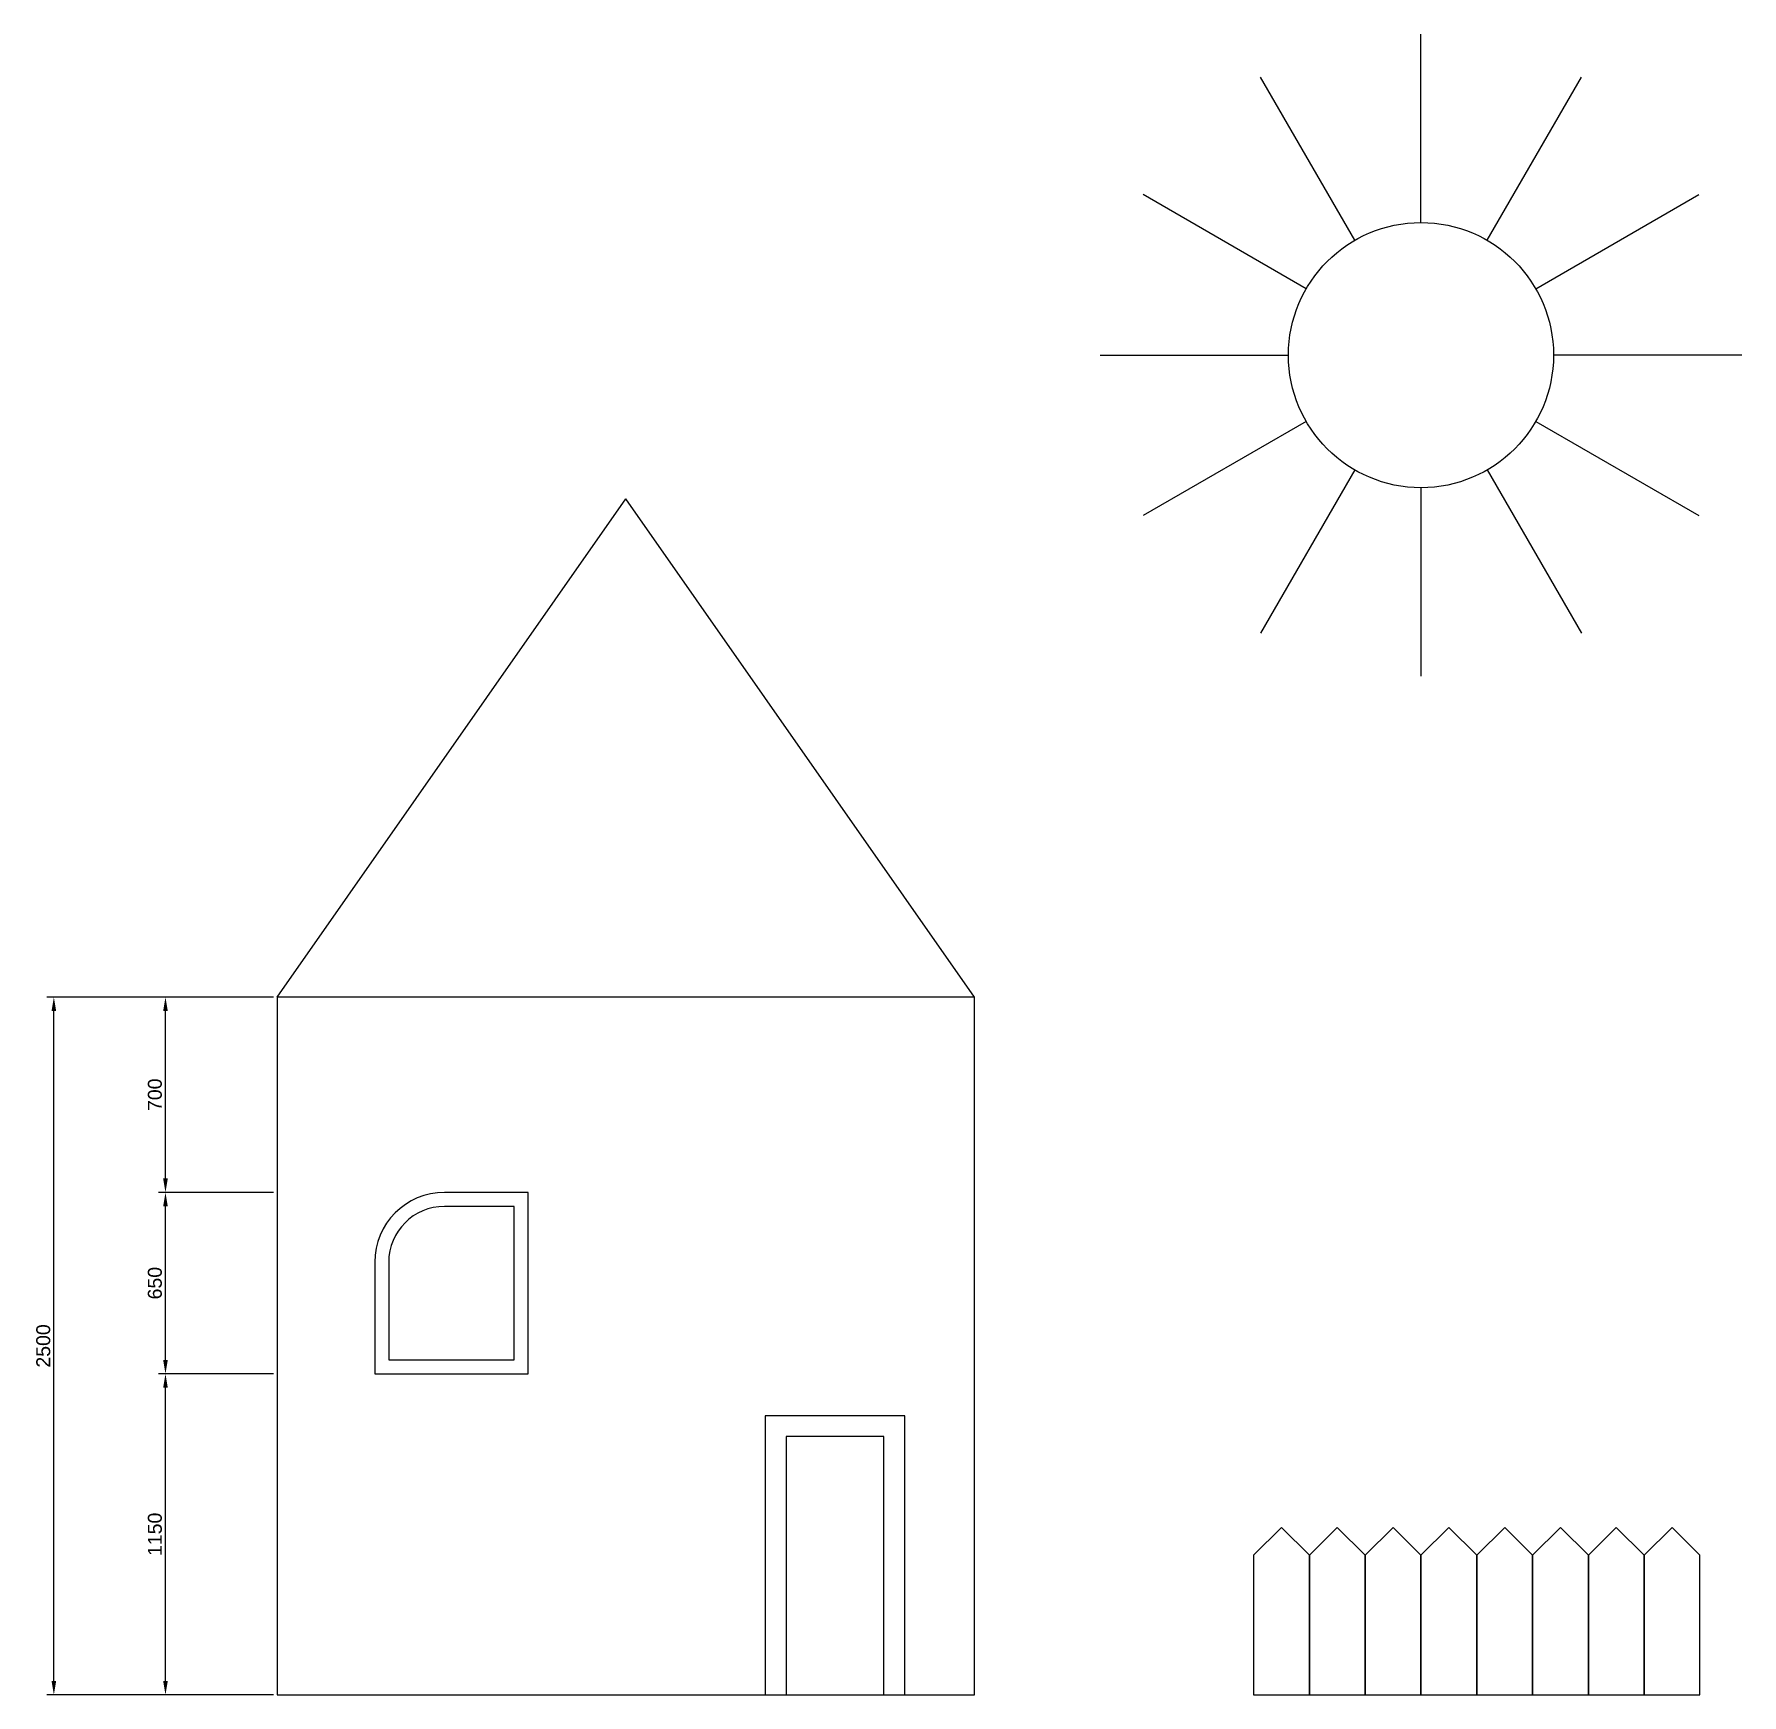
# Model space of a CAD drawing. Header units: millimetres. Extents: x -721 to 5400, y 385 to 6335.
import ezdxf

# ---------------------------------------------------------------- set-up
doc = ezdxf.new("R2010")
doc.units = ezdxf.units.MM
doc.styles.get("Standard").update_dxf_attribs({"font": 'ARIALUNI.ttf'})
doc.dimstyles.new('Decimal-50', dxfattribs={"dimscale": 20, "dimtxt": 2.5, "dimasz": 2.5, "dimexe": 1.25, "dimexo": 0.625, "dimtad": 1, "dimtxsty": 'Standard', "dimcen": 2.5, "dimadec": 0, "dimazin": 0, "dimtfac": 1, "dimtmove": 0, "dimatfit": 3, "dimfxl": 1, "dimarcsym": 0})

# ---------------------------------------------------------------- blocks, each defined once
blk = doc.blocks.new('*D3')
at = {"color": 0, "lineweight": -2, "transparency": 16777216}
for p, q in [((137.5, 1535), (-275, 1535)), ((-250, 435), (-250, 1485)), ((137.5, 385), (-275, 385))]:
    blk.add_line(p, q, dxfattribs=at)
at = {"color": 0, "transparency": 16777216}
for points in [[(-258.3, 1485), (-241.7, 1485), (-250, 1535)], [(-258.3, 435), (-241.7, 435), (-250, 385)]]:
    blk.add_solid(points, dxfattribs=at)
at = {"layer": 'Defpoints', "color": 0, "transparency": 16777216}
for p in [(-250, 1535), (150, 1535), (150, 385)]:
    blk.add_point(p, dxfattribs=at)
at = {"color": 0, "transparency": 16777216, "insert": (-287.8, 960), "char_height": 50, "attachment_point": 5, "rotation": 90}
blk.add_mtext('1150', dxfattribs=at)
blk = doc.blocks.new('*D4')
at = {"color": 0, "lineweight": -2, "transparency": 16777216}
for p, q in [((137.5, 2185), (-275, 2185)), ((-250, 1585), (-250, 2135)), ((137.5, 1535), (-275, 1535))]:
    blk.add_line(p, q, dxfattribs=at)
at = {"color": 0, "transparency": 16777216}
for points in [[(-258.3, 2135), (-241.7, 2135), (-250, 2185)], [(-258.3, 1585), (-241.7, 1585), (-250, 1535)]]:
    blk.add_solid(points, dxfattribs=at)
at = {"layer": 'Defpoints', "color": 0, "transparency": 16777216}
for p in [(-250, 2185), (150, 2185), (150, 1535)]:
    blk.add_point(p, dxfattribs=at)
at = {"color": 0, "transparency": 16777216, "insert": (-287.8, 1860), "char_height": 50, "attachment_point": 5, "rotation": 90}
blk.add_mtext('650', dxfattribs=at)
blk = doc.blocks.new('*D5')
at = {"color": 0, "lineweight": -2, "transparency": 16777216}
for p, q in [((137.5, 2885), (-275, 2885)), ((-250, 2235), (-250, 2835)), ((137.5, 2185), (-275, 2185))]:
    blk.add_line(p, q, dxfattribs=at)
at = {"color": 0, "transparency": 16777216}
for points in [[(-258.3, 2835), (-241.7, 2835), (-250, 2885)], [(-258.3, 2235), (-241.7, 2235), (-250, 2185)]]:
    blk.add_solid(points, dxfattribs=at)
at = {"layer": 'Defpoints', "color": 0, "transparency": 16777216}
for p in [(-250, 2885), (150, 2885), (150, 2185)]:
    blk.add_point(p, dxfattribs=at)
at = {"color": 0, "transparency": 16777216, "insert": (-287.8, 2535), "char_height": 50, "attachment_point": 5, "rotation": 90}
blk.add_mtext('700', dxfattribs=at)
blk = doc.blocks.new('*D6')
at = {"color": 0, "lineweight": -2, "transparency": 16777216}
for p, q in [((137.5, 2885), (-675, 2885)), ((-650, 435), (-650, 2835)), ((137.5, 385), (-675, 385))]:
    blk.add_line(p, q, dxfattribs=at)
at = {"color": 0, "transparency": 16777216}
for points in [[(-658.3, 2835), (-641.7, 2835), (-650, 2885)], [(-658.3, 435), (-641.7, 435), (-650, 385)]]:
    blk.add_solid(points, dxfattribs=at)
at = {"layer": 'Defpoints', "color": 0, "transparency": 16777216}
for p in [(-650, 2885), (150, 2885), (150, 385)]:
    blk.add_point(p, dxfattribs=at)
at = {"color": 0, "transparency": 16777216, "insert": (-687.8, 1635), "char_height": 50, "attachment_point": 5, "rotation": 90}
blk.add_mtext('2500', dxfattribs=at)

msp = doc.modelspace()

# ---------------------------------------------------------------- linework, layer by layer
for p, q in [((4250, 5660), (4250, 6335)), ((4012.5, 5596.362), (3675, 6180.929)), ((4487.5, 5596.362), (4825, 6180.929)), ((3838.638, 5422.5), (3254.071, 5760)), ((4661.362, 5422.5), (5245.929, 5760)), ((3100, 5185), (3775, 5185)), ((5400, 5185), (4725, 5185)), ((3838.638, 4947.5), (3254.071, 4610)), ((4661.362, 4947.5), (5245.929, 4610)), ((4012.5, 4773.638), (3675, 4189.071)), ((4487.5, 4773.638), (4825, 4189.071)), ((150, 2885), (1400, 4670.185)), ((2650, 2885), (1400, 4670.185)), ((4250, 4710), (4250, 4035))]:
    msp.add_line(p, q)
for points in [[(150, 385), (2650, 385), (2650, 2885), (150, 2885)], [(3650, 385), (3850, 385), (3850, 885), (3750, 985), (3650, 885)], [(3850, 385), (4050, 385), (4050, 885), (3950, 985), (3850, 885)], [(4050, 385), (4250, 385), (4250, 885), (4150, 985), (4050, 885)], [(4250, 385), (4450, 385), (4450, 885), (4350, 985), (4250, 885)], [(4450, 385), (4650, 385), (4650, 885), (4550, 985), (4450, 885)], [(4650, 385), (4850, 385), (4850, 885), (4750, 985), (4650, 885)], [(4850, 385), (5050, 385), (5050, 885), (4950, 985), (4850, 885)], [(5050, 385), (5250, 385), (5250, 885), (5150, 985), (5050, 885)]]:
    msp.add_lwpolyline(points, close=True)
for points in [[(500, 1935), (500, 1535), (1050, 1535), (1050, 2185), (750, 2185, 0.41421356)], [(550, 1935), (550, 1585), (1000, 1585), (1000, 2135), (750, 2135, 0.41421356)]]:
    msp.add_lwpolyline(points, format="xyb", close=True)
for points in [[(2400, 385), (2400, 1385), (1900, 1385), (1900, 385)], [(2325, 385), (2325, 1310), (1975, 1310), (1975, 385)]]:
    msp.add_lwpolyline(points)
msp.add_circle((4250, 5185), 475)

# ---------------------------------------------------------------- dimensions: what is measured, and where the dimension line sits
for base, p1, p2, picture, middle in [((-650, 2885), (150, 385), (150, 2885), '*D6', (-687.841, 1635)), ((-250, 2885), (150, 2185), (150, 2885), '*D5', (-287.841, 2535)), ((-250, 2185), (150, 1535), (150, 2185), '*D4', (-287.841, 1860)), ((-250, 1535), (150, 385), (150, 1535), '*D3', (-287.841, 960))]:
    dim = msp.add_linear_dim(base=base, p1=p1, p2=p2, angle=90, dimstyle='Decimal-50')
    dim.commit()
    dim.dimension.update_dxf_attribs({"geometry": picture, "text_midpoint": middle})

doc.saveas('drawing.dxf')
